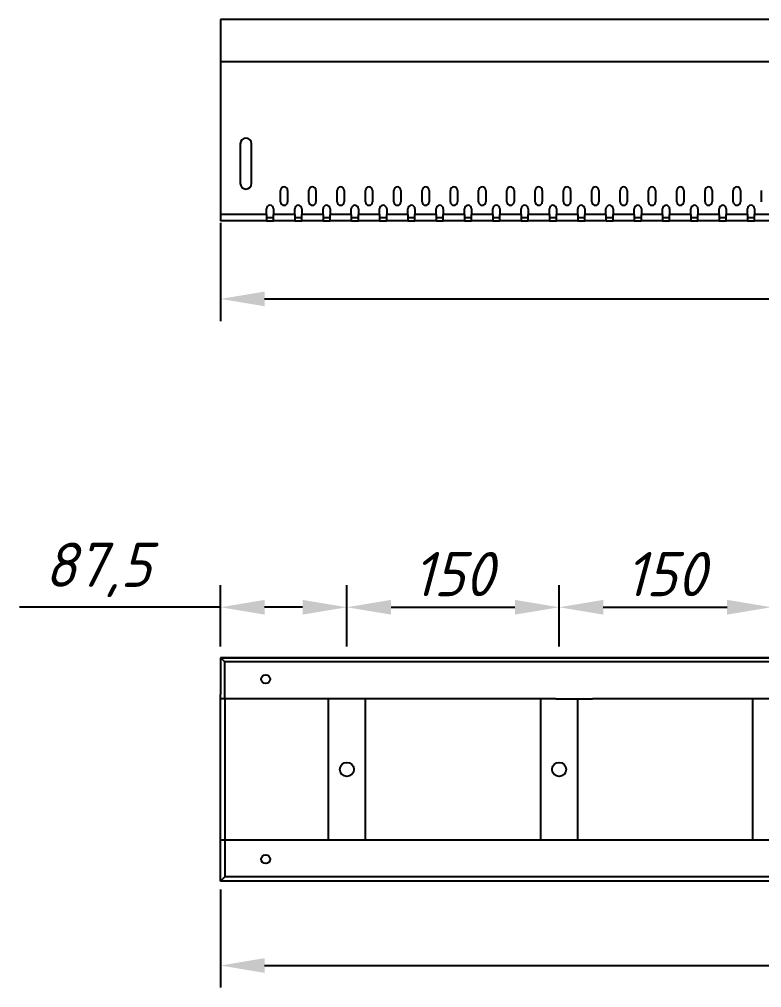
# Model space of a CAD drawing. Header units: millimetres. Extents: x 29006 to 29645, y 5570 to 5801.
# Drawn here: x 29161 to 29202.9, y 5603.5 to 5658.3 of the extents above; entities that cross this region are included whole.
import ezdxf

# ---------------------------------------------------------------- set-up
doc = ezdxf.new("R2010")
doc.units = ezdxf.units.MM
doc.linetypes.add('SLD-Сплошная', pattern=[0])
doc.styles.add('GOST-2.304_Type-B_italic', font='')
doc.styles.get('GOST-2.304_Type-B_italic').set_extended_font_data('GOST Common', italic=True)
doc.dimstyles.new('ISO-25', dxfattribs={"dimtxt": 2.5, "dimasz": 2.5, "dimexe": 1.25, "dimexo": 0.625, "dimtad": 1, "dimtoh": 1, "dimtxsty": 'GOST-2.304_Type-B_italic', "dimcen": 2.5, "dimadec": 0, "dimazin": 0, "dimtfac": 1, "dimtmove": 0, "dimatfit": 3, "dimfxl": 1, "dimarcsym": 0})

# ---------------------------------------------------------------- blocks, each defined once
blk = doc.blocks.new('*D7')
at = {"color": 0, "linetype": 'ByBlock', "lineweight": -2, "transparency": 16777216}
for p, q in [((29172.349, 5646.737), (29172.349, 5641.188)), ((29252.349, 5646.227), (29252.349, 5641.188)), ((29174.849, 5642.438), (29249.849, 5642.438))]:
    blk.add_line(p, q, dxfattribs=at)
at = {"color": 0, "linetype": 'ByBlock', "transparency": 16777216}
for points in [[(29174.849, 5642.855), (29174.849, 5642.021), (29172.349, 5642.438)], [(29249.849, 5642.855), (29249.849, 5642.021), (29252.349, 5642.438)]]:
    blk.add_solid(points, dxfattribs=at)
at = {"layer": 'Defpoints', "color": 0, "linetype": 'ByBlock', "transparency": 16777216}
for p in [(29172.349, 5647.362), (29252.349, 5646.852), (29252.349, 5642.438)]:
    blk.add_point(p, dxfattribs=at)
at = {"color": 0, "linetype": 'ByBlock', "transparency": 16777216, "insert": (29212.349, 5644.313), "char_height": 2.5, "attachment_point": 5, "style": 'GOST-2.304_Type-B_italic'}
blk.add_mtext('1000', dxfattribs=at)
blk = doc.blocks.new('*D8')
at = {"color": 0, "linetype": 'ByBlock', "lineweight": -2, "transparency": 16777216}
for p, q in [((29172.349, 5609.028), (29172.349, 5603.479)), ((29252.349, 5608.518), (29252.349, 5603.479)), ((29174.849, 5604.729), (29249.849, 5604.729))]:
    blk.add_line(p, q, dxfattribs=at)
at = {"color": 0, "linetype": 'ByBlock', "transparency": 16777216}
for points in [[(29174.849, 5605.145), (29174.849, 5604.312), (29172.349, 5604.729)], [(29249.849, 5605.145), (29249.849, 5604.312), (29252.349, 5604.729)]]:
    blk.add_solid(points, dxfattribs=at)
at = {"layer": 'Defpoints', "color": 0, "linetype": 'ByBlock', "transparency": 16777216}
for p in [(29172.349, 5609.653), (29252.349, 5609.143), (29252.349, 5604.729)]:
    blk.add_point(p, dxfattribs=at)
at = {"color": 0, "linetype": 'ByBlock', "transparency": 16777216, "insert": (29212.349, 5606.604), "char_height": 2.5, "attachment_point": 5, "style": 'GOST-2.304_Type-B_italic'}
blk.add_mtext('1000', dxfattribs=at)
blk = doc.blocks.new('*D9')
at = {"color": 0, "linetype": 'ByBlock', "lineweight": -2, "transparency": 16777216}
for p, q in [((29179.498, 5622.768), (29179.498, 5626.247)), ((29191.498, 5622.768), (29191.498, 5626.247)), ((29181.998, 5624.997), (29188.998, 5624.997))]:
    blk.add_line(p, q, dxfattribs=at)
at = {"color": 0, "linetype": 'ByBlock', "transparency": 16777216}
for points in [[(29181.998, 5625.414), (29181.998, 5624.58), (29179.498, 5624.997)], [(29188.998, 5625.414), (29188.998, 5624.58), (29191.498, 5624.997)]]:
    blk.add_solid(points, dxfattribs=at)
at = {"layer": 'Defpoints', "color": 0, "linetype": 'ByBlock', "transparency": 16777216}
for p in [(29191.498, 5624.997), (29179.498, 5622.143), (29191.498, 5622.143)]:
    blk.add_point(p, dxfattribs=at)
at = {"color": 0, "linetype": 'ByBlock', "transparency": 16777216, "insert": (29185.498, 5626.872), "char_height": 2.5, "attachment_point": 5, "style": 'GOST-2.304_Type-B_italic'}
blk.add_mtext('150', dxfattribs=at)
blk = doc.blocks.new('*D10')
at = {"color": 0, "linetype": 'ByBlock', "lineweight": -2, "transparency": 16777216}
for p, q in [((29172.349, 5622.768), (29172.349, 5626.246)), ((29179.498, 5622.768), (29179.498, 5626.246)), ((29172.349, 5624.996), (29160.98, 5624.996)), ((29176.998, 5624.996), (29174.849, 5624.996))]:
    blk.add_line(p, q, dxfattribs=at)
at = {"color": 0, "linetype": 'ByBlock', "transparency": 16777216}
for points in [[(29174.849, 5625.413), (29174.849, 5624.579), (29172.349, 5624.996)], [(29176.998, 5625.413), (29176.998, 5624.579), (29179.498, 5624.996)]]:
    blk.add_solid(points, dxfattribs=at)
at = {"layer": 'Defpoints', "color": 0, "linetype": 'ByBlock', "transparency": 16777216}
for p in [(29172.349, 5624.996), (29172.349, 5622.143), (29179.498, 5622.143)]:
    blk.add_point(p, dxfattribs=at)
at = {"color": 0, "linetype": 'ByBlock', "transparency": 16777216, "insert": (29165.414, 5627.109), "char_height": 2.5, "attachment_point": 5, "style": 'GOST-2.304_Type-B_italic'}
blk.add_mtext('87,5', dxfattribs=at)
blk = doc.blocks.new('*D11')
at = {"color": 0, "linetype": 'ByBlock', "lineweight": -2, "transparency": 16777216}
for p, q in [((29191.498, 5622.768), (29191.498, 5626.247)), ((29203.498, 5622.768), (29203.498, 5626.247)), ((29193.998, 5624.997), (29200.998, 5624.997))]:
    blk.add_line(p, q, dxfattribs=at)
at = {"color": 0, "linetype": 'ByBlock', "transparency": 16777216}
for points in [[(29193.998, 5625.414), (29193.998, 5624.58), (29191.498, 5624.997)], [(29200.998, 5625.414), (29200.998, 5624.58), (29203.498, 5624.997)]]:
    blk.add_solid(points, dxfattribs=at)
at = {"layer": 'Defpoints', "color": 0, "linetype": 'ByBlock', "transparency": 16777216}
for p in [(29203.498, 5624.997), (29191.498, 5622.143), (29203.498, 5622.143)]:
    blk.add_point(p, dxfattribs=at)
at = {"color": 0, "linetype": 'ByBlock', "transparency": 16777216, "insert": (29197.498, 5626.872), "char_height": 2.5, "attachment_point": 5, "style": 'GOST-2.304_Type-B_italic'}
blk.add_mtext('150', dxfattribs=at)

msp = doc.modelspace()

# ---------------------------------------------------------------- linework, layer by layer
at = {"color": 0, "linetype": 'Continuous'}
for p, q in [((29252.349, 5658.252), (29172.349, 5658.252)), ((29172.349, 5658.252), (29172.349, 5655.852)), ((29252.349, 5655.852), (29172.349, 5655.852)), ((29172.349, 5655.852), (29172.349, 5647.212)), ((29173.469, 5651.212), (29173.469, 5648.972)), ((29174.109, 5648.972), (29174.109, 5651.212)), ((29175.749, 5647.932), (29175.749, 5648.572)), ((29176.149, 5648.572), (29176.149, 5647.932)), ((29177.349, 5647.932), (29177.349, 5648.572)), ((29177.749, 5648.572), (29177.749, 5647.932)), ((29178.949, 5647.932), (29178.949, 5648.572)), ((29179.349, 5648.572), (29179.349, 5647.932)), ((29180.549, 5647.932), (29180.549, 5648.572)), ((29180.949, 5648.572), (29180.949, 5647.932)), ((29182.149, 5647.932), (29182.149, 5648.572)), ((29182.549, 5648.572), (29182.549, 5647.932)), ((29183.749, 5647.932), (29183.749, 5648.572)), ((29184.149, 5648.572), (29184.149, 5647.932)), ((29185.349, 5647.932), (29185.349, 5648.572)), ((29185.749, 5648.572), (29185.749, 5647.932)), ((29186.949, 5647.932), (29186.949, 5648.572)), ((29187.349, 5648.572), (29187.349, 5647.932)), ((29188.549, 5647.932), (29188.549, 5648.572)), ((29188.949, 5648.572), (29188.949, 5647.932)), ((29190.149, 5647.932), (29190.149, 5648.572)), ((29190.549, 5648.572), (29190.549, 5647.932)), ((29191.749, 5647.932), (29191.749, 5648.572)), ((29192.149, 5648.572), (29192.149, 5647.932)), ((29193.349, 5647.932), (29193.349, 5648.572)), ((29193.749, 5648.572), (29193.749, 5647.932)), ((29194.949, 5647.932), (29194.949, 5648.572)), ((29195.349, 5648.572), (29195.349, 5647.932)), ((29196.549, 5647.932), (29196.549, 5648.572)), ((29196.949, 5648.572), (29196.949, 5647.932)), ((29198.149, 5647.932), (29198.149, 5648.572)), ((29198.549, 5648.572), (29198.549, 5647.932)), ((29199.749, 5647.932), (29199.749, 5648.572)), ((29200.149, 5648.572), (29200.149, 5647.932)), ((29201.349, 5647.932), (29201.349, 5648.572)), ((29201.749, 5648.572), (29201.749, 5647.932)), ((29202.949, 5647.932), (29202.949, 5648.572)), ((29172.349, 5647.212), (29172.349, 5646.852)), ((29174.949, 5647.212), (29172.349, 5647.212)), ((29174.949, 5647.212), (29174.949, 5647.532)), ((29174.949, 5647.212), (29174.949, 5646.892)), ((29175.349, 5647.532), (29175.349, 5647.212)), ((29176.549, 5647.212), (29175.349, 5647.212)), ((29175.349, 5646.892), (29175.349, 5647.212)), ((29176.549, 5647.212), (29176.549, 5647.532)), ((29176.549, 5647.212), (29176.549, 5646.892)), ((29176.949, 5647.532), (29176.949, 5647.212)), ((29178.149, 5647.212), (29176.949, 5647.212)), ((29176.949, 5646.892), (29176.949, 5647.212)), ((29178.149, 5647.212), (29178.149, 5647.532)), ((29178.149, 5647.212), (29178.149, 5646.892)), ((29178.549, 5647.532), (29178.549, 5647.212)), ((29179.749, 5647.212), (29178.549, 5647.212)), ((29178.549, 5646.892), (29178.549, 5647.212)), ((29179.749, 5647.212), (29179.749, 5647.532)), ((29179.749, 5647.212), (29179.749, 5646.892)), ((29180.149, 5647.532), (29180.149, 5647.212)), ((29181.349, 5647.212), (29180.149, 5647.212)), ((29180.149, 5646.892), (29180.149, 5647.212)), ((29181.349, 5647.212), (29181.349, 5647.532)), ((29181.349, 5647.212), (29181.349, 5646.892)), ((29181.749, 5647.532), (29181.749, 5647.212)), ((29182.949, 5647.212), (29181.749, 5647.212)), ((29181.749, 5646.892), (29181.749, 5647.212)), ((29182.949, 5647.212), (29182.949, 5647.532)), ((29182.949, 5647.212), (29182.949, 5646.892)), ((29183.349, 5647.532), (29183.349, 5647.212)), ((29184.549, 5647.212), (29183.349, 5647.212)), ((29183.349, 5646.892), (29183.349, 5647.212)), ((29184.549, 5647.212), (29184.549, 5647.532)), ((29184.549, 5647.212), (29184.549, 5646.892)), ((29184.949, 5647.532), (29184.949, 5647.212)), ((29186.149, 5647.212), (29184.949, 5647.212)), ((29184.949, 5646.892), (29184.949, 5647.212)), ((29186.149, 5647.212), (29186.149, 5647.532)), ((29186.149, 5647.212), (29186.149, 5646.892)), ((29186.549, 5647.532), (29186.549, 5647.212)), ((29187.749, 5647.212), (29186.549, 5647.212)), ((29186.549, 5646.892), (29186.549, 5647.212)), ((29187.749, 5647.212), (29187.749, 5647.532)), ((29187.749, 5647.212), (29187.749, 5646.892)), ((29188.149, 5647.532), (29188.149, 5647.212)), ((29189.349, 5647.212), (29188.149, 5647.212)), ((29188.149, 5646.892), (29188.149, 5647.212)), ((29189.349, 5647.212), (29189.349, 5647.532)), ((29189.349, 5647.212), (29189.349, 5646.892)), ((29189.749, 5647.532), (29189.749, 5647.212)), ((29190.949, 5647.212), (29189.749, 5647.212)), ((29189.749, 5646.892), (29189.749, 5647.212)), ((29190.949, 5647.212), (29190.949, 5647.532)), ((29190.949, 5647.212), (29190.949, 5646.892)), ((29191.349, 5647.532), (29191.349, 5647.212)), ((29192.549, 5647.212), (29191.349, 5647.212)), ((29191.349, 5646.892), (29191.349, 5647.212)), ((29192.549, 5647.212), (29192.549, 5647.532)), ((29192.549, 5647.212), (29192.549, 5646.892)), ((29192.949, 5647.532), (29192.949, 5647.212)), ((29194.149, 5647.212), (29192.949, 5647.212)), ((29192.949, 5646.892), (29192.949, 5647.212)), ((29194.149, 5647.212), (29194.149, 5647.532)), ((29194.149, 5647.212), (29194.149, 5646.892)), ((29194.549, 5647.532), (29194.549, 5647.212)), ((29195.749, 5647.212), (29194.549, 5647.212)), ((29194.549, 5646.892), (29194.549, 5647.212)), ((29195.749, 5647.212), (29195.749, 5647.532)), ((29195.749, 5647.212), (29195.749, 5646.892)), ((29196.149, 5647.532), (29196.149, 5647.212)), ((29197.349, 5647.212), (29196.149, 5647.212)), ((29196.149, 5646.892), (29196.149, 5647.212)), ((29197.349, 5647.212), (29197.349, 5647.532)), ((29197.349, 5647.212), (29197.349, 5646.892)), ((29197.749, 5647.532), (29197.749, 5647.212)), ((29198.949, 5647.212), (29197.749, 5647.212)), ((29197.749, 5646.892), (29197.749, 5647.212)), ((29198.949, 5647.212), (29198.949, 5647.532)), ((29198.949, 5647.212), (29198.949, 5646.892)), ((29199.349, 5647.532), (29199.349, 5647.212)), ((29200.549, 5647.212), (29199.349, 5647.212)), ((29199.349, 5646.892), (29199.349, 5647.212)), ((29200.549, 5647.212), (29200.549, 5647.532)), ((29200.549, 5647.212), (29200.549, 5646.892)), ((29200.949, 5647.532), (29200.949, 5647.212)), ((29202.149, 5647.212), (29200.949, 5647.212)), ((29200.949, 5646.892), (29200.949, 5647.212)), ((29202.149, 5647.212), (29202.149, 5647.532)), ((29202.149, 5647.212), (29202.149, 5646.892)), ((29202.549, 5647.532), (29202.549, 5647.212)), ((29203.749, 5647.212), (29202.549, 5647.212)), ((29202.549, 5646.892), (29202.549, 5647.212)), ((29174.953, 5646.852), (29172.349, 5646.852)), ((29174.949, 5647.052), (29175.349, 5647.052)), ((29174.953, 5646.852), (29175.345, 5646.852)), ((29176.553, 5646.852), (29175.345, 5646.852)), ((29176.549, 5647.052), (29176.949, 5647.052)), ((29176.553, 5646.852), (29176.945, 5646.852)), ((29178.153, 5646.852), (29176.945, 5646.852)), ((29178.149, 5647.052), (29178.549, 5647.052)), ((29178.153, 5646.852), (29178.545, 5646.852)), ((29179.753, 5646.852), (29178.545, 5646.852)), ((29179.749, 5647.052), (29180.149, 5647.052)), ((29179.753, 5646.852), (29180.145, 5646.852)), ((29181.353, 5646.852), (29180.145, 5646.852)), ((29181.349, 5647.052), (29181.749, 5647.052)), ((29181.353, 5646.852), (29181.745, 5646.852)), ((29182.953, 5646.852), (29181.745, 5646.852)), ((29182.949, 5647.052), (29183.349, 5647.052)), ((29182.953, 5646.852), (29183.345, 5646.852)), ((29184.553, 5646.852), (29183.345, 5646.852)), ((29184.549, 5647.052), (29184.949, 5647.052)), ((29184.553, 5646.852), (29184.945, 5646.852)), ((29186.153, 5646.852), (29184.945, 5646.852)), ((29186.149, 5647.052), (29186.549, 5647.052)), ((29186.153, 5646.852), (29186.545, 5646.852)), ((29187.753, 5646.852), (29186.545, 5646.852)), ((29187.749, 5647.052), (29188.149, 5647.052)), ((29187.753, 5646.852), (29188.145, 5646.852)), ((29189.353, 5646.852), (29188.145, 5646.852)), ((29189.349, 5647.052), (29189.749, 5647.052)), ((29189.353, 5646.852), (29189.745, 5646.852)), ((29190.953, 5646.852), (29189.745, 5646.852)), ((29190.949, 5647.052), (29191.349, 5647.052)), ((29190.953, 5646.852), (29191.345, 5646.852)), ((29192.553, 5646.852), (29191.345, 5646.852)), ((29192.549, 5647.052), (29192.949, 5647.052)), ((29192.553, 5646.852), (29192.945, 5646.852)), ((29194.153, 5646.852), (29192.945, 5646.852)), ((29194.149, 5647.052), (29194.549, 5647.052)), ((29194.153, 5646.852), (29194.545, 5646.852)), ((29195.753, 5646.852), (29194.545, 5646.852)), ((29195.749, 5647.052), (29196.149, 5647.052)), ((29195.753, 5646.852), (29196.145, 5646.852)), ((29197.353, 5646.852), (29196.145, 5646.852)), ((29197.349, 5647.052), (29197.749, 5647.052)), ((29197.353, 5646.852), (29197.745, 5646.852)), ((29198.953, 5646.852), (29197.745, 5646.852)), ((29198.949, 5647.052), (29199.349, 5647.052)), ((29198.953, 5646.852), (29199.345, 5646.852)), ((29200.553, 5646.852), (29199.345, 5646.852)), ((29200.549, 5647.052), (29200.949, 5647.052)), ((29200.553, 5646.852), (29200.945, 5646.852)), ((29202.153, 5646.852), (29200.945, 5646.852)), ((29202.149, 5647.052), (29202.549, 5647.052)), ((29202.153, 5646.852), (29202.545, 5646.852)), ((29203.753, 5646.852), (29202.545, 5646.852))]:
    msp.add_line(p, q, dxfattribs=at)
at = {"color": 0, "linetype": 'SLD-Сплошная'}
for p, q in [((29172.589, 5621.903), (29172.349, 5622.143)), ((29252.349, 5622.143), (29172.349, 5622.143)), ((29172.349, 5622.143), (29172.349, 5620.383)), ((29252.109, 5621.903), (29172.589, 5621.903)), ((29172.589, 5620.383), (29172.589, 5621.903)), ((29172.589, 5621.463), (29172.589, 5621.703)), ((29172.349, 5620.383), (29172.349, 5620.063)), ((29172.589, 5619.823), (29172.589, 5620.383)), ((29172.349, 5611.583), (29172.349, 5620.063)), ((29191.309, 5619.823), (29172.349, 5619.823)), ((29172.589, 5619.823), (29172.589, 5611.823)), ((29178.458, 5611.823), (29178.458, 5619.823)), ((29180.538, 5619.823), (29180.538, 5611.823)), ((29190.458, 5611.823), (29190.458, 5619.823)), ((29191.309, 5619.823), (29193.389, 5619.823)), ((29192.538, 5619.823), (29192.538, 5611.823)), ((29231.309, 5619.823), (29193.389, 5619.823)), ((29202.458, 5611.823), (29202.458, 5619.823)), ((29191.309, 5611.823), (29172.349, 5611.823)), ((29172.349, 5611.263), (29172.349, 5611.583)), ((29172.589, 5611.823), (29172.589, 5609.743)), ((29193.389, 5611.823), (29191.309, 5611.823)), ((29231.309, 5611.823), (29193.389, 5611.823)), ((29172.349, 5609.783), (29172.349, 5611.263)), ((29172.349, 5609.503), (29172.349, 5609.783)), ((29172.589, 5609.743), (29172.349, 5609.503)), ((29252.349, 5609.503), (29172.349, 5609.503)), ((29252.109, 5609.743), (29172.589, 5609.743))]:
    msp.add_line(p, q, dxfattribs=at)
at = {"color": 0}
for q in [(29176.349, 5622.143), (29212.349, 5622.143)]:
    msp.add_line((29172.349, 5622.143), q, dxfattribs=at)
at = {"color": 0, "linetype": 'SLD-Сплошная'}
for centre, radius in [((29174.906, 5620.928), 0.25), ((29179.498, 5615.823), 0.4), ((29191.498, 5615.823), 0.4), ((29174.906, 5610.742), 0.25)]:
    msp.add_circle(centre, radius, dxfattribs=at)
at = {"color": 0, "linetype": 'Continuous'}
for centre, radius, start, end in [((29173.789, 5651.212), 0.32, 0, 180), ((29173.789, 5648.972), 0.32, 180, 0), ((29175.949, 5648.572), 0.2, 0, 180), ((29177.549, 5648.572), 0.2, 0, 180), ((29179.149, 5648.572), 0.2, 0, 180), ((29180.749, 5648.572), 0.2, 0, 180), ((29182.349, 5648.572), 0.2, 0, 180), ((29183.949, 5648.572), 0.2, 0, 180), ((29185.549, 5648.572), 0.2, 0, 180), ((29187.149, 5648.572), 0.2, 0, 180), ((29188.749, 5648.572), 0.2, 0, 180), ((29190.349, 5648.572), 0.2, 0, 180), ((29191.949, 5648.572), 0.2, 0, 180), ((29193.549, 5648.572), 0.2, 0, 180), ((29195.149, 5648.572), 0.2, 0, 180), ((29196.749, 5648.572), 0.2, 0, 180), ((29198.349, 5648.572), 0.2, 0, 180), ((29199.949, 5648.572), 0.2, 0, 180), ((29201.549, 5648.572), 0.2, 0, 180), ((29175.149, 5647.532), 0.2, 0, 180), ((29175.949, 5647.932), 0.2, 180, 0), ((29176.749, 5647.532), 0.2, 0, 180), ((29177.549, 5647.932), 0.2, 180, 0), ((29178.349, 5647.532), 0.2, 0, 180), ((29179.149, 5647.932), 0.2, 180, 0), ((29179.949, 5647.532), 0.2, 0, 180), ((29180.749, 5647.932), 0.2, 180, 0), ((29181.549, 5647.532), 0.2, 0, 180), ((29182.349, 5647.932), 0.2, 180, 0), ((29183.149, 5647.532), 0.2, 0, 180), ((29183.949, 5647.932), 0.2, 180, 0), ((29184.749, 5647.532), 0.2, 0, 180), ((29185.549, 5647.932), 0.2, 180, 0), ((29186.349, 5647.532), 0.2, 0, 180), ((29187.149, 5647.932), 0.2, 180, 0), ((29187.949, 5647.532), 0.2, 0, 180), ((29188.749, 5647.932), 0.2, 180, 0), ((29189.549, 5647.532), 0.2, 0, 180), ((29190.349, 5647.932), 0.2, 180, 0), ((29191.149, 5647.532), 0.2, 0, 180), ((29191.949, 5647.932), 0.2, 180, 0), ((29192.749, 5647.532), 0.2, 0, 180), ((29193.549, 5647.932), 0.2, 180, 0), ((29194.349, 5647.532), 0.2, 0, 180), ((29195.149, 5647.932), 0.2, 180, 0), ((29195.949, 5647.532), 0.2, 0, 180), ((29196.749, 5647.932), 0.2, 180, 0), ((29197.549, 5647.532), 0.2, 0, 180), ((29198.349, 5647.932), 0.2, 180, 0), ((29199.149, 5647.532), 0.2, 0, 180), ((29199.949, 5647.932), 0.2, 180, 0), ((29200.749, 5647.532), 0.2, 0, 180), ((29201.549, 5647.932), 0.2, 180, 0), ((29202.349, 5647.532), 0.2, 0, 180)]:
    msp.add_arc(centre, radius, start, end, dxfattribs=at)
for points, knots in [([(29174.949, 5646.892), (29174.949, 5646.879), (29174.95, 5646.869), (29174.952, 5646.855), (29174.953, 5646.852), (29174.953, 5646.852)], [0, 0, 0, 0, 0.5, 0.5, 1, 1, 1, 1]), ([(29175.345, 5646.852), (29175.345, 5646.852), (29175.346, 5646.855), (29175.347, 5646.865), (29175.348, 5646.87), (29175.349, 5646.88), (29175.349, 5646.885), (29175.349, 5646.892)], [0, 0, 0, 0, 0.5, 0.5, 0.75, 0.75, 1, 1, 1, 1]), ([(29176.549, 5646.892), (29176.549, 5646.879), (29176.55, 5646.869), (29176.552, 5646.855), (29176.553, 5646.852), (29176.553, 5646.852)], [0, 0, 0, 0, 0.5, 0.5, 1, 1, 1, 1]), ([(29176.945, 5646.852), (29176.945, 5646.852), (29176.946, 5646.855), (29176.947, 5646.865), (29176.948, 5646.87), (29176.949, 5646.88), (29176.949, 5646.885), (29176.949, 5646.892)], [0, 0, 0, 0, 0.5, 0.5, 0.75, 0.75, 1, 1, 1, 1]), ([(29178.149, 5646.892), (29178.149, 5646.879), (29178.15, 5646.869), (29178.152, 5646.855), (29178.153, 5646.852), (29178.153, 5646.852)], [0, 0, 0, 0, 0.5, 0.5, 1, 1, 1, 1]), ([(29178.545, 5646.852), (29178.545, 5646.852), (29178.546, 5646.855), (29178.547, 5646.865), (29178.548, 5646.87), (29178.549, 5646.88), (29178.549, 5646.885), (29178.549, 5646.892)], [0, 0, 0, 0, 0.5, 0.5, 0.75, 0.75, 1, 1, 1, 1]), ([(29179.749, 5646.892), (29179.749, 5646.879), (29179.75, 5646.869), (29179.752, 5646.855), (29179.753, 5646.852), (29179.753, 5646.852)], [0, 0, 0, 0, 0.5, 0.5, 1, 1, 1, 1]), ([(29180.145, 5646.852), (29180.145, 5646.852), (29180.146, 5646.855), (29180.147, 5646.865), (29180.148, 5646.87), (29180.149, 5646.88), (29180.149, 5646.885), (29180.149, 5646.892)], [0, 0, 0, 0, 0.5, 0.5, 0.75, 0.75, 1, 1, 1, 1]), ([(29181.349, 5646.892), (29181.349, 5646.879), (29181.35, 5646.869), (29181.352, 5646.855), (29181.353, 5646.852), (29181.353, 5646.852)], [0, 0, 0, 0, 0.5, 0.5, 1, 1, 1, 1]), ([(29181.745, 5646.852), (29181.745, 5646.852), (29181.746, 5646.855), (29181.747, 5646.865), (29181.748, 5646.87), (29181.749, 5646.88), (29181.749, 5646.885), (29181.749, 5646.892)], [0, 0, 0, 0, 0.5, 0.5, 0.75, 0.75, 1, 1, 1, 1]), ([(29182.949, 5646.892), (29182.949, 5646.879), (29182.95, 5646.869), (29182.952, 5646.855), (29182.953, 5646.852), (29182.953, 5646.852)], [0, 0, 0, 0, 0.5, 0.5, 1, 1, 1, 1]), ([(29183.345, 5646.852), (29183.345, 5646.852), (29183.346, 5646.855), (29183.347, 5646.865), (29183.348, 5646.87), (29183.349, 5646.88), (29183.349, 5646.885), (29183.349, 5646.892)], [0, 0, 0, 0, 0.5, 0.5, 0.75, 0.75, 1, 1, 1, 1]), ([(29184.549, 5646.892), (29184.549, 5646.879), (29184.55, 5646.869), (29184.552, 5646.855), (29184.553, 5646.852), (29184.553, 5646.852)], [0, 0, 0, 0, 0.5, 0.5, 1, 1, 1, 1]), ([(29184.945, 5646.852), (29184.945, 5646.852), (29184.946, 5646.855), (29184.947, 5646.865), (29184.948, 5646.87), (29184.949, 5646.88), (29184.949, 5646.885), (29184.949, 5646.892)], [0, 0, 0, 0, 0.5, 0.5, 0.75, 0.75, 1, 1, 1, 1]), ([(29186.149, 5646.892), (29186.149, 5646.879), (29186.15, 5646.869), (29186.152, 5646.855), (29186.153, 5646.852), (29186.153, 5646.852)], [0, 0, 0, 0, 0.5, 0.5, 1, 1, 1, 1]), ([(29186.545, 5646.852), (29186.545, 5646.852), (29186.546, 5646.855), (29186.547, 5646.865), (29186.548, 5646.87), (29186.549, 5646.88), (29186.549, 5646.885), (29186.549, 5646.892)], [0, 0, 0, 0, 0.5, 0.5, 0.75, 0.75, 1, 1, 1, 1]), ([(29187.749, 5646.892), (29187.749, 5646.879), (29187.75, 5646.869), (29187.752, 5646.855), (29187.753, 5646.852), (29187.753, 5646.852)], [0, 0, 0, 0, 0.5, 0.5, 1, 1, 1, 1]), ([(29188.145, 5646.852), (29188.145, 5646.852), (29188.146, 5646.855), (29188.147, 5646.865), (29188.148, 5646.87), (29188.149, 5646.88), (29188.149, 5646.885), (29188.149, 5646.892)], [0, 0, 0, 0, 0.5, 0.5, 0.75, 0.75, 1, 1, 1, 1]), ([(29189.349, 5646.892), (29189.349, 5646.879), (29189.35, 5646.869), (29189.352, 5646.855), (29189.353, 5646.852), (29189.353, 5646.852)], [0, 0, 0, 0, 0.5, 0.5, 1, 1, 1, 1]), ([(29189.745, 5646.852), (29189.745, 5646.852), (29189.746, 5646.855), (29189.747, 5646.865), (29189.748, 5646.87), (29189.749, 5646.88), (29189.749, 5646.885), (29189.749, 5646.892)], [0, 0, 0, 0, 0.5, 0.5, 0.75, 0.75, 1, 1, 1, 1]), ([(29190.949, 5646.892), (29190.949, 5646.879), (29190.95, 5646.869), (29190.952, 5646.855), (29190.953, 5646.852), (29190.953, 5646.852)], [0, 0, 0, 0, 0.5, 0.5, 1, 1, 1, 1]), ([(29191.345, 5646.852), (29191.345, 5646.852), (29191.346, 5646.855), (29191.347, 5646.865), (29191.348, 5646.87), (29191.349, 5646.88), (29191.349, 5646.885), (29191.349, 5646.892)], [0, 0, 0, 0, 0.5, 0.5, 0.75, 0.75, 1, 1, 1, 1]), ([(29192.549, 5646.892), (29192.549, 5646.879), (29192.55, 5646.869), (29192.552, 5646.855), (29192.553, 5646.852), (29192.553, 5646.852)], [0, 0, 0, 0, 0.5, 0.5, 1, 1, 1, 1]), ([(29192.945, 5646.852), (29192.945, 5646.852), (29192.946, 5646.855), (29192.947, 5646.865), (29192.948, 5646.87), (29192.949, 5646.88), (29192.949, 5646.885), (29192.949, 5646.892)], [0, 0, 0, 0, 0.5, 0.5, 0.75, 0.75, 1, 1, 1, 1]), ([(29194.149, 5646.892), (29194.149, 5646.879), (29194.15, 5646.869), (29194.152, 5646.855), (29194.153, 5646.852), (29194.153, 5646.852)], [0, 0, 0, 0, 0.5, 0.5, 1, 1, 1, 1]), ([(29194.545, 5646.852), (29194.545, 5646.852), (29194.546, 5646.855), (29194.547, 5646.865), (29194.548, 5646.87), (29194.549, 5646.88), (29194.549, 5646.885), (29194.549, 5646.892)], [0, 0, 0, 0, 0.5, 0.5, 0.75, 0.75, 1, 1, 1, 1]), ([(29195.749, 5646.892), (29195.749, 5646.879), (29195.75, 5646.869), (29195.752, 5646.855), (29195.753, 5646.852), (29195.753, 5646.852)], [0, 0, 0, 0, 0.5, 0.5, 1, 1, 1, 1]), ([(29196.145, 5646.852), (29196.145, 5646.852), (29196.146, 5646.855), (29196.147, 5646.865), (29196.148, 5646.87), (29196.149, 5646.88), (29196.149, 5646.885), (29196.149, 5646.892)], [0, 0, 0, 0, 0.5, 0.5, 0.75, 0.75, 1, 1, 1, 1]), ([(29197.349, 5646.892), (29197.349, 5646.879), (29197.35, 5646.869), (29197.352, 5646.855), (29197.353, 5646.852), (29197.353, 5646.852)], [0, 0, 0, 0, 0.5, 0.5, 1, 1, 1, 1]), ([(29197.745, 5646.852), (29197.745, 5646.852), (29197.746, 5646.855), (29197.747, 5646.865), (29197.748, 5646.87), (29197.749, 5646.88), (29197.749, 5646.885), (29197.749, 5646.892)], [0, 0, 0, 0, 0.5, 0.5, 0.75, 0.75, 1, 1, 1, 1]), ([(29198.949, 5646.892), (29198.949, 5646.879), (29198.95, 5646.869), (29198.952, 5646.855), (29198.953, 5646.852), (29198.953, 5646.852)], [0, 0, 0, 0, 0.5, 0.5, 1, 1, 1, 1]), ([(29199.345, 5646.852), (29199.345, 5646.852), (29199.346, 5646.855), (29199.347, 5646.865), (29199.348, 5646.87), (29199.349, 5646.88), (29199.349, 5646.885), (29199.349, 5646.892)], [0, 0, 0, 0, 0.5, 0.5, 0.75, 0.75, 1, 1, 1, 1]), ([(29200.549, 5646.892), (29200.549, 5646.879), (29200.55, 5646.869), (29200.552, 5646.855), (29200.553, 5646.852), (29200.553, 5646.852)], [0, 0, 0, 0, 0.5, 0.5, 1, 1, 1, 1]), ([(29200.945, 5646.852), (29200.945, 5646.852), (29200.946, 5646.855), (29200.947, 5646.865), (29200.948, 5646.87), (29200.949, 5646.88), (29200.949, 5646.885), (29200.949, 5646.892)], [0, 0, 0, 0, 0.5, 0.5, 0.75, 0.75, 1, 1, 1, 1]), ([(29202.149, 5646.892), (29202.149, 5646.879), (29202.15, 5646.869), (29202.152, 5646.855), (29202.153, 5646.852), (29202.153, 5646.852)], [0, 0, 0, 0, 0.5, 0.5, 1, 1, 1, 1]), ([(29202.545, 5646.852), (29202.545, 5646.852), (29202.546, 5646.855), (29202.547, 5646.865), (29202.548, 5646.87), (29202.549, 5646.88), (29202.549, 5646.885), (29202.549, 5646.892)], [0, 0, 0, 0, 0.5, 0.5, 0.75, 0.75, 1, 1, 1, 1])]:
    msp.add_open_spline(points, degree=3, knots=knots, dxfattribs=at)

# ---------------------------------------------------------------- dimensions: what is measured, and where the dimension line sits
at = {"color": 0, "linetype": 'ByBlock'}
for base, p1, p2, text, picture, middle in [((29252.349, 5642.438), (29172.349, 5647.362), (29252.349, 5646.852), '1000', '*D7', (29212.349, 5644.313)), ((29172.349, 5624.996), (29179.498, 5622.143), (29172.349, 5622.143), '87,5', '*D10', (29165.414, 5627.109)), ((29191.498, 5624.997), (29179.498, 5622.143), (29191.498, 5622.143), '150', '*D9', (29185.498, 5626.872)), ((29203.498, 5624.997), (29191.498, 5622.143), (29203.498, 5622.143), '150', '*D11', (29197.498, 5626.872)), ((29252.349, 5604.729), (29172.349, 5609.653), (29252.349, 5609.143), '1000', '*D8', (29212.349, 5606.604))]:
    dim = msp.add_linear_dim(base=base, p1=p1, p2=p2, text=text, dimstyle='ISO-25', dxfattribs=at)
    dim.commit()
    dim.dimension.update_dxf_attribs({"geometry": picture, "text_midpoint": middle})

doc.saveas('drawing.dxf')
